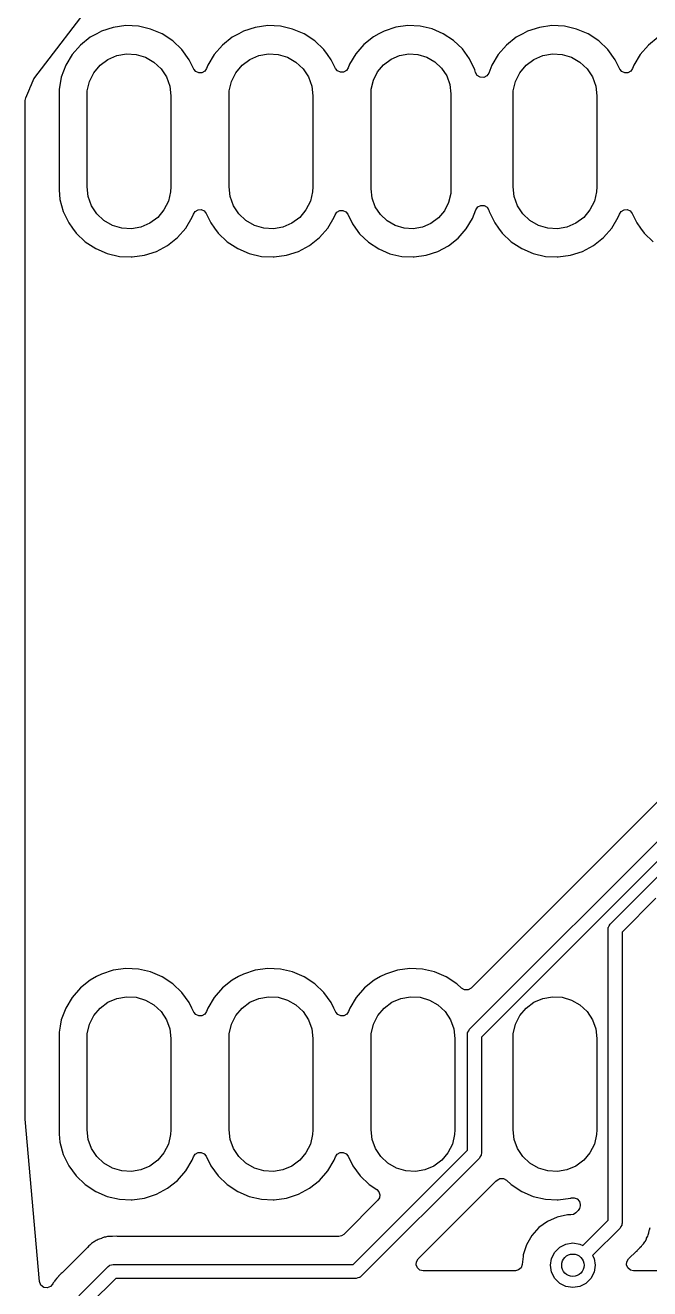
# Model space of a CAD drawing. Extents: x 51 to 201, y -153 to -28.
# Drawn here: x 50.98 to 62.15, y -68.82 to -46.21 of the extents above; entities that cross this region are included whole.
import ezdxf

# ---------------------------------------------------------------- set-up
doc = ezdxf.new("R2010")
doc.units = 0
doc.layers.add('BLACK', color=7, linetype='CONTINUOUS')

msp = doc.modelspace()

# ---------------------------------------------------------------- linework, layer by layer
at = {"layer": 'BLACK', "linetype": 'CONTINUOUS'}
for p, q in [((51.1306, -47.1679), (58.1062, -38.0462)), ((52.3365, -46.3155), (52.2532, -46.3603)), ((52.5506, -46.2459), (52.3365, -46.3155)), ((52.7737, -46.2157), (52.5506, -46.2459)), ((52.9985, -46.2258), (52.7737, -46.2157)), ((53.218, -46.2759), (52.9985, -46.2258)), ((53.425, -46.3644), (53.218, -46.2759)), ((54.8765, -46.3155), (54.7932, -46.3603)), ((55.0906, -46.2459), (54.8765, -46.3155)), ((55.3137, -46.2157), (55.0906, -46.2459)), ((55.5385, -46.2258), (55.3137, -46.2157)), ((55.758, -46.2759), (55.5385, -46.2258)), ((55.965, -46.3644), (55.758, -46.2759)), ((57.3953, -46.3128), (57.2995, -46.3644)), ((57.6034, -46.2452), (57.3953, -46.3128)), ((57.8202, -46.2158), (57.6034, -46.2452)), ((58.0388, -46.2256), (57.8202, -46.2158)), ((58.2521, -46.2743), (58.0388, -46.2256)), ((58.4533, -46.3603), (58.2521, -46.2743)), ((59.9565, -46.3155), (59.8732, -46.3603)), ((60.1706, -46.2459), (59.9565, -46.3155)), ((60.3937, -46.2157), (60.1706, -46.2459)), ((60.6185, -46.2258), (60.3937, -46.2157)), ((60.838, -46.2759), (60.6185, -46.2258)), ((61.045, -46.3644), (60.838, -46.2759)), ((51.9623, -46.5625), (51.8142, -46.732)), ((52.1383, -46.4221), (51.9623, -46.5625)), ((52.2532, -46.3603), (52.1383, -46.4221)), ((52.1383, -46.4221), (52.1383, -46.4221)), ((52.1383, -46.4221), (52.1383, -46.4221)), ((53.6128, -46.4884), (53.425, -46.3644)), ((53.7755, -46.6439), (53.6128, -46.4884)), ((53.6128, -46.4884), (53.6128, -46.4884)), ((53.6128, -46.4884), (53.6128, -46.4884)), ((54.5023, -46.5625), (54.3542, -46.732)), ((54.6783, -46.4221), (54.5023, -46.5625)), ((54.7932, -46.3603), (54.6783, -46.4221)), ((54.6783, -46.4221), (54.6783, -46.4221)), ((54.6783, -46.4221), (54.6783, -46.4221)), ((56.1528, -46.4884), (55.965, -46.3644)), ((56.3155, -46.6439), (56.1528, -46.4884)), ((56.1528, -46.4884), (56.1528, -46.4884)), ((56.1528, -46.4884), (56.1528, -46.4884)), ((57.0316, -46.5529), (56.8877, -46.7177)), ((57.2027, -46.4165), (57.0316, -46.5529)), ((57.2995, -46.3644), (57.2027, -46.4165)), ((57.2027, -46.4165), (57.2027, -46.4165)), ((57.2027, -46.4165), (57.2027, -46.4165)), ((58.6359, -46.4808), (58.4533, -46.3603)), ((58.7941, -46.632), (58.6359, -46.4808)), ((58.6359, -46.4808), (58.6359, -46.4808)), ((58.6359, -46.4808), (58.6359, -46.4808)), ((59.5823, -46.5625), (59.4342, -46.732)), ((59.7583, -46.4221), (59.5823, -46.5625)), ((59.8732, -46.3603), (59.7583, -46.4221)), ((59.7583, -46.4221), (59.7583, -46.4221)), ((59.7583, -46.4221), (59.7583, -46.4221)), ((61.2328, -46.4884), (61.045, -46.3644)), ((61.3955, -46.6439), (61.2328, -46.4884)), ((61.2328, -46.4884), (61.2328, -46.4884)), ((61.2328, -46.4884), (61.2328, -46.4884)), ((62.1223, -46.5625), (61.9742, -46.732)), ((62.2983, -46.4221), (62.1223, -46.5625)), ((51.8142, -46.732), (51.6988, -46.9252)), ((52.455, -46.8205), (52.6149, -46.7515)), ((52.6149, -46.7515), (52.7864, -46.7213)), ((52.7864, -46.7213), (52.9602, -46.7314)), ((52.9602, -46.7314), (53.1271, -46.7813)), ((53.1271, -46.7813), (53.2779, -46.8684)), ((53.9078, -46.826), (53.7755, -46.6439)), ((54.3542, -46.732), (54.2388, -46.9252)), ((54.995, -46.8205), (55.1549, -46.7515)), ((55.1549, -46.7515), (55.3264, -46.7213)), ((55.3264, -46.7213), (55.5002, -46.7314)), ((55.5002, -46.7314), (55.6671, -46.7813)), ((55.6671, -46.7813), (55.8179, -46.8684)), ((56.3795, -46.732), (56.3155, -46.6439)), ((56.4478, -46.826), (56.3795, -46.732)), ((56.8877, -46.7177), (56.7754, -46.9055)), ((57.5175, -46.8158), (57.6699, -46.75)), ((57.6699, -46.75), (57.8334, -46.7212)), ((57.8334, -46.7212), (57.9992, -46.7309)), ((57.9992, -46.7309), (58.1582, -46.7785)), ((58.1582, -46.7785), (58.302, -46.8615)), ((58.9227, -46.8091), (58.7941, -46.632)), ((59.4342, -46.732), (59.3188, -46.9252)), ((60.075, -46.8205), (60.2349, -46.7515)), ((60.2349, -46.7515), (60.4064, -46.7213)), ((60.4064, -46.7213), (60.5802, -46.7314)), ((60.5802, -46.7314), (60.7471, -46.7813)), ((60.7471, -46.7813), (60.8979, -46.8684)), ((61.5278, -46.826), (61.3955, -46.6439)), ((61.9742, -46.732), (61.8588, -46.9252)), ((51.6988, -46.9252), (51.6197, -47.136)), ((52.2034, -47.0579), (52.3153, -46.9245)), ((52.3153, -46.9245), (52.455, -46.8205)), ((53.2779, -46.8684), (53.4045, -46.9879)), ((53.4045, -46.9879), (53.5002, -47.1334)), ((53.9779, -46.9716), (53.9078, -46.826)), ((53.9889, -46.9943), (53.9779, -46.9716)), ((54.025, -47.0388), (53.9889, -46.9943)), ((54.2167, -46.9841), (54.1847, -47.0317)), ((54.2388, -46.9252), (54.2167, -46.9841)), ((54.7434, -47.0579), (54.8553, -46.9245)), ((54.8553, -46.9245), (54.995, -46.8205)), ((55.8179, -46.8684), (55.9445, -46.9879)), ((55.9445, -46.9879), (56.0402, -47.1334)), ((56.5228, -46.9818), (56.4478, -46.826)), ((56.559, -47.0263), (56.5228, -46.9818)), ((56.7186, -47.0191), (56.6686, -47.0472)), ((56.7506, -46.9716), (56.7186, -47.0191)), ((56.7754, -46.9055), (56.7506, -46.9716)), ((57.2776, -47.0421), (57.3843, -46.9149)), ((57.3843, -46.9149), (57.5175, -46.8158)), ((58.302, -46.8615), (58.4227, -46.9754)), ((58.4227, -46.9754), (58.5139, -47.1141)), ((59.0176, -47.0062), (58.9227, -46.8091)), ((59.0308, -47.0541), (59.0176, -47.0062)), ((59.3188, -46.9252), (59.2664, -47.0647)), ((59.8234, -47.0579), (59.9353, -46.9245)), ((59.9353, -46.9245), (60.075, -46.8205)), ((60.8979, -46.8684), (61.0245, -46.9879)), ((61.0245, -46.9879), (61.1202, -47.1334)), ((61.5979, -46.9716), (61.5278, -46.826)), ((61.6089, -46.9943), (61.5979, -46.9716)), ((61.645, -47.0388), (61.6089, -46.9943)), ((61.8367, -46.9841), (61.8047, -47.0317)), ((61.8588, -46.9252), (61.8367, -46.9841)), ((51.0661, -47.3127), (51.1145, -47.1958)), ((51.1145, -47.1958), (51.1306, -47.1679)), ((51.6197, -47.136), (51.5795, -47.3575)), ((52.0851, -47.3829), (52.1252, -47.2135)), ((52.1252, -47.2135), (52.2034, -47.0579)), ((53.5002, -47.1334), (53.5598, -47.297)), ((54.0774, -47.0623), (54.025, -47.0388)), ((54.1347, -47.0598), (54.0774, -47.0623)), ((54.1847, -47.0317), (54.1347, -47.0598)), ((54.6251, -47.3829), (54.6652, -47.2135)), ((54.6652, -47.2135), (54.7434, -47.0579)), ((56.0402, -47.1334), (56.0998, -47.297)), ((56.6113, -47.0498), (56.559, -47.0263)), ((56.6686, -47.0472), (56.6113, -47.0498)), ((57.1648, -47.352), (57.2031, -47.1905)), ((57.2031, -47.1905), (57.2776, -47.0421)), ((58.5139, -47.1141), (58.5707, -47.2701)), ((59.0615, -47.1076), (59.0308, -47.0541)), ((59.1142, -47.1397), (59.0615, -47.1076)), ((59.1758, -47.1425), (59.1142, -47.1397)), ((59.2311, -47.1152), (59.1758, -47.1425)), ((59.2664, -47.0647), (59.2311, -47.1152)), ((59.7051, -47.3829), (59.7452, -47.2135)), ((59.7452, -47.2135), (59.8234, -47.0579)), ((61.1202, -47.1334), (61.1798, -47.297)), ((61.6974, -47.0623), (61.645, -47.0388)), ((61.7547, -47.0598), (61.6974, -47.0623)), ((61.8047, -47.0317), (61.7547, -47.0598)), ((50.985, -47.5084), (51.0559, -47.3372)), ((51.0559, -47.3372), (51.0574, -47.3338)), ((51.0574, -47.3338), (51.0654, -47.316)), ((51.0654, -47.316), (51.0661, -47.3127)), ((51.5795, -47.3575), (51.5795, -49.1562)), ((52.08, -47.47), (52.0851, -47.3829)), ((52.08, -49.1), (52.08, -47.47)), ((53.5598, -47.297), (53.58, -47.47)), ((53.58, -47.47), (53.58, -49.1)), ((54.62, -47.47), (54.6251, -47.3829)), ((54.62, -49.1), (54.62, -47.47)), ((56.0998, -47.297), (56.12, -47.47)), ((56.12, -47.47), (56.12, -49.1)), ((57.16, -47.435), (57.1648, -47.352)), ((57.16, -49.135), (57.16, -47.435)), ((58.5707, -47.2701), (58.59, -47.435)), ((58.59, -47.435), (58.59, -49.135)), ((59.7, -47.47), (59.7051, -47.3829)), ((59.7, -49.1), (59.7, -47.47)), ((61.1798, -47.297), (61.2, -47.47)), ((61.2, -47.47), (61.2, -49.1)), ((50.9756, -47.5559), (50.985, -47.5084)), ((50.9756, -65.7685), (50.9756, -47.5559)), ((51.5795, -49.1562), (51.5946, -49.3242)), ((52.1002, -49.273), (52.08, -49.1)), ((52.1598, -49.4366), (52.1002, -49.273)), ((53.5749, -49.1871), (53.5348, -49.3565)), ((53.58, -49.1), (53.5749, -49.1871)), ((54.6402, -49.273), (54.62, -49.1)), ((54.6998, -49.4366), (54.6402, -49.273)), ((56.1149, -49.1871), (56.0748, -49.3565)), ((56.12, -49.1), (56.1149, -49.1871)), ((57.1793, -49.2999), (57.16, -49.135)), ((58.5852, -49.218), (58.5469, -49.3795)), ((58.59, -49.135), (58.5852, -49.218)), ((59.7202, -49.273), (59.7, -49.1)), ((59.7798, -49.4366), (59.7202, -49.273)), ((61.1949, -49.1871), (61.1548, -49.3565)), ((61.2, -49.1), (61.1949, -49.1871)), ((51.5946, -49.3242), (51.6545, -49.5412)), ((52.2555, -49.5821), (52.1598, -49.4366)), ((53.5348, -49.3565), (53.4566, -49.5121)), ((54.0653, -49.5102), (54.1226, -49.5077)), ((54.1226, -49.5077), (54.175, -49.5311)), ((54.7955, -49.5821), (54.6998, -49.4366)), ((56.0748, -49.3565), (55.9966, -49.5121)), ((57.2361, -49.4559), (57.1793, -49.2999)), ((57.3273, -49.5946), (57.2361, -49.4559)), ((58.5469, -49.3795), (58.4724, -49.5279)), ((59.0329, -49.509), (59.0683, -49.4585)), ((59.0683, -49.4585), (59.1236, -49.4312)), ((59.1236, -49.4312), (59.1852, -49.434)), ((59.1852, -49.434), (59.2379, -49.4661)), ((59.2379, -49.4661), (59.2685, -49.5196)), ((59.8755, -49.5821), (59.7798, -49.4366)), ((61.1548, -49.3565), (61.0766, -49.5121)), ((61.6853, -49.5102), (61.7426, -49.5077)), ((61.7426, -49.5077), (61.795, -49.5311)), ((51.6545, -49.5412), (51.7522, -49.744)), ((52.3821, -49.7016), (52.2555, -49.5821)), ((52.5329, -49.7887), (52.3821, -49.7016)), ((53.3447, -49.6455), (53.205, -49.7495)), ((53.4566, -49.5121), (53.3447, -49.6455)), ((53.8458, -49.838), (53.9612, -49.6448)), ((53.9612, -49.6448), (53.9833, -49.5859)), ((53.9833, -49.5859), (54.0153, -49.5383)), ((54.0153, -49.5383), (54.0653, -49.5102)), ((54.175, -49.5311), (54.2111, -49.5757)), ((54.2111, -49.5757), (54.2922, -49.744)), ((54.9221, -49.7016), (54.7955, -49.5821)), ((55.0729, -49.7887), (54.9221, -49.7016)), ((55.8847, -49.6455), (55.745, -49.7495)), ((55.9966, -49.5121), (55.8847, -49.6455)), ((56.3858, -49.838), (56.5012, -49.6448)), ((56.5012, -49.6448), (56.5176, -49.6011)), ((56.5176, -49.6011), (56.5496, -49.5535)), ((56.5496, -49.5535), (56.5996, -49.5254)), ((56.5996, -49.5254), (56.6569, -49.5228)), ((56.6569, -49.5228), (56.7093, -49.5463)), ((56.7093, -49.5463), (56.7454, -49.5908)), ((56.7454, -49.5908), (56.8273, -49.7609)), ((57.448, -49.7085), (57.3273, -49.5946)), ((57.5918, -49.7915), (57.448, -49.7085)), ((58.3657, -49.6551), (58.2325, -49.7542)), ((58.4724, -49.5279), (58.3657, -49.6551)), ((58.8623, -49.8523), (58.9746, -49.6645)), ((58.9746, -49.6645), (59.0329, -49.509)), ((59.2685, -49.5196), (59.2745, -49.5412)), ((59.2745, -49.5412), (59.3722, -49.744)), ((60.0021, -49.7016), (59.8755, -49.5821)), ((60.1529, -49.7887), (60.0021, -49.7016)), ((60.9647, -49.6455), (60.825, -49.7495)), ((61.0766, -49.5121), (60.9647, -49.6455)), ((61.4658, -49.838), (61.5812, -49.6448)), ((61.5812, -49.6448), (61.6033, -49.5859)), ((61.6033, -49.5859), (61.6353, -49.5383)), ((61.6353, -49.5383), (61.6853, -49.5102)), ((61.795, -49.5311), (61.8311, -49.5757)), ((61.8311, -49.5757), (61.9122, -49.744)), ((51.7522, -49.744), (51.8205, -49.838)), ((51.8205, -49.838), (51.8845, -49.9261)), ((51.8845, -49.9261), (52.0472, -50.0816)), ((52.6998, -49.8386), (52.5329, -49.7887)), ((52.8736, -49.8487), (52.6998, -49.8386)), ((53.0451, -49.8185), (52.8736, -49.8487)), ((53.205, -49.7495), (53.0451, -49.8185)), ((53.6977, -50.0075), (53.8458, -49.838)), ((54.2922, -49.744), (54.3605, -49.838)), ((54.3605, -49.838), (54.4245, -49.9261)), ((54.4245, -49.9261), (54.5872, -50.0816)), ((55.2398, -49.8386), (55.0729, -49.7887)), ((55.4136, -49.8487), (55.2398, -49.8386)), ((55.5851, -49.8185), (55.4136, -49.8487)), ((55.745, -49.7495), (55.5851, -49.8185)), ((56.2377, -50.0075), (56.3858, -49.838)), ((56.8273, -49.7609), (56.8833, -49.838)), ((56.8833, -49.838), (56.9559, -49.938)), ((56.9559, -49.938), (57.1141, -50.0892)), ((57.7508, -49.8391), (57.5918, -49.7915)), ((57.9166, -49.8488), (57.7508, -49.8391)), ((58.0801, -49.82), (57.9166, -49.8488)), ((58.2325, -49.7542), (58.0801, -49.82)), ((58.7184, -50.0171), (58.8623, -49.8523)), ((59.3722, -49.744), (59.4405, -49.838)), ((59.4405, -49.838), (59.5045, -49.9261)), ((59.5045, -49.9261), (59.6672, -50.0816)), ((60.3198, -49.8386), (60.1529, -49.7887)), ((60.4936, -49.8487), (60.3198, -49.8386)), ((60.6651, -49.8185), (60.4936, -49.8487)), ((60.825, -49.7495), (60.6651, -49.8185)), ((61.3177, -50.0075), (61.4658, -49.838)), ((61.9122, -49.744), (61.9805, -49.838)), ((61.9805, -49.838), (62.0445, -49.9261)), ((62.0445, -49.9261), (62.2072, -50.0816)), ((52.0472, -50.0816), (52.235, -50.2056)), ((53.3235, -50.2545), (53.5217, -50.1479)), ((53.5217, -50.1479), (53.6977, -50.0075)), ((54.5872, -50.0816), (54.775, -50.2056)), ((55.8635, -50.2545), (56.0617, -50.1479)), ((56.0617, -50.1479), (56.2377, -50.0075)), ((57.1141, -50.0892), (57.2967, -50.2097)), ((58.3547, -50.2572), (58.5473, -50.1535)), ((58.5473, -50.1535), (58.7184, -50.0171)), ((59.6672, -50.0816), (59.855, -50.2056)), ((60.9435, -50.2545), (61.1417, -50.1479)), ((61.1417, -50.1479), (61.3177, -50.0075)), ((52.235, -50.2056), (52.442, -50.2941)), ((52.442, -50.2941), (52.6615, -50.3442)), ((52.6615, -50.3442), (52.867, -50.3534)), ((52.867, -50.3534), (52.8863, -50.3543)), ((52.8863, -50.3543), (53.1094, -50.3241)), ((52.8863, -50.3543), (52.8863, -50.3543)), ((52.8863, -50.3543), (52.8863, -50.3543)), ((53.1094, -50.3241), (53.3235, -50.2545)), ((54.775, -50.2056), (54.982, -50.2941)), ((54.982, -50.2941), (55.2015, -50.3442)), ((55.2015, -50.3442), (55.407, -50.3534)), ((55.407, -50.3534), (55.4263, -50.3543)), ((55.4263, -50.3543), (55.6494, -50.3241)), ((55.4263, -50.3543), (55.4263, -50.3543)), ((55.4263, -50.3543), (55.4263, -50.3543)), ((55.6494, -50.3241), (55.8635, -50.2545)), ((57.2967, -50.2097), (57.4979, -50.2957)), ((57.4979, -50.2957), (57.7112, -50.3444)), ((57.7112, -50.3444), (57.911, -50.3533)), ((57.911, -50.3533), (57.9298, -50.3542)), ((57.9298, -50.3542), (58.1466, -50.3248)), ((57.9298, -50.3542), (57.9298, -50.3542)), ((57.9298, -50.3542), (57.9298, -50.3542)), ((58.1466, -50.3248), (58.3547, -50.2572)), ((59.855, -50.2056), (60.062, -50.2941)), ((60.062, -50.2941), (60.2815, -50.3442)), ((60.2815, -50.3442), (60.487, -50.3534)), ((60.487, -50.3534), (60.5063, -50.3543)), ((60.5063, -50.3543), (60.7294, -50.3241)), ((60.5063, -50.3543), (60.5063, -50.3543)), ((60.5063, -50.3543), (60.5063, -50.3543)), ((60.7294, -50.3241), (60.9435, -50.2545)), ((66.3282, -56.0569), (58.9493, -63.4359)), ((58.9216, -64.1713), (66.865, -56.2279)), ((67.0784, -56.3681), (59.135, -64.3115)), ((62.0797, -61.6497), (67.315, -56.4143)), ((61.4366, -62.2927), (62.0797, -61.6497)), ((62.0797, -61.6497), (62.0797, -61.6497)), ((62.2564, -61.8264), (61.65, -62.4329)), ((61.4, -62.3811), (61.4032, -62.359)), ((61.4, -67.5887), (61.4, -62.3811)), ((61.4029, -62.3545), (61.4042, -62.3521)), ((61.4032, -62.359), (61.4029, -62.3545)), ((61.4042, -62.3521), (61.4051, -62.3459)), ((61.4051, -62.3459), (61.4218, -62.3199)), ((61.4218, -62.3199), (61.4366, -62.2927)), ((61.65, -62.4329), (61.65, -67.6405)), ((52.1383, -63.2921), (51.9623, -63.4325)), ((52.2514, -63.2313), (52.1383, -63.2921)), ((52.1383, -63.2921), (52.1383, -63.2921)), ((52.1383, -63.2921), (52.1383, -63.2921)), ((52.3365, -63.1855), (52.2514, -63.2313)), ((52.5506, -63.1159), (52.3365, -63.1855)), ((52.7737, -63.0857), (52.5506, -63.1159)), ((52.9985, -63.0958), (52.7737, -63.0857)), ((53.218, -63.1459), (52.9985, -63.0958)), ((53.425, -63.2344), (53.218, -63.1459)), ((53.6128, -63.3584), (53.425, -63.2344)), ((54.6783, -63.2921), (54.5023, -63.4325)), ((54.7914, -63.2313), (54.6783, -63.2921)), ((54.6783, -63.2921), (54.6783, -63.2921)), ((54.6783, -63.2921), (54.6783, -63.2921)), ((54.8765, -63.1855), (54.7914, -63.2313)), ((55.0906, -63.1159), (54.8765, -63.1855)), ((55.3137, -63.0857), (55.0906, -63.1159)), ((55.5385, -63.0958), (55.3137, -63.0857)), ((55.758, -63.1459), (55.5385, -63.0958)), ((55.965, -63.2344), (55.758, -63.1459)), ((56.1528, -63.3584), (55.965, -63.2344)), ((57.2183, -63.2921), (57.0423, -63.4325)), ((57.3314, -63.2313), (57.2183, -63.2921)), ((57.2183, -63.2921), (57.2183, -63.2921)), ((57.2183, -63.2921), (57.2183, -63.2921)), ((57.4165, -63.1855), (57.3314, -63.2313)), ((57.6306, -63.1159), (57.4165, -63.1855)), ((57.8537, -63.0857), (57.6306, -63.1159)), ((58.0785, -63.0958), (57.8537, -63.0857)), ((58.298, -63.1459), (58.0785, -63.0958)), ((58.505, -63.2344), (58.298, -63.1459)), ((58.6928, -63.3584), (58.505, -63.2344)), ((51.9623, -63.4325), (51.8142, -63.602)), ((53.7755, -63.5139), (53.6128, -63.3584)), ((53.6128, -63.3584), (53.6128, -63.3584)), ((53.6128, -63.3584), (53.6128, -63.3584)), ((53.9078, -63.696), (53.7755, -63.5139)), ((54.5023, -63.4325), (54.3542, -63.602)), ((56.3155, -63.5139), (56.1528, -63.3584)), ((56.1528, -63.3584), (56.1528, -63.3584)), ((56.1528, -63.3584), (56.1528, -63.3584)), ((56.4478, -63.696), (56.3155, -63.5139)), ((57.0423, -63.4325), (56.8942, -63.602)), ((58.7759, -63.4378), (58.6928, -63.3584)), ((58.8313, -63.4684), (58.7759, -63.4378)), ((58.8946, -63.4677), (58.8313, -63.4684)), ((58.9493, -63.4359), (58.8946, -63.4677)), ((51.8142, -63.602), (51.6988, -63.7952)), ((52.3153, -63.7945), (52.455, -63.6905)), ((52.455, -63.6905), (52.6149, -63.6215)), ((52.6149, -63.6215), (52.7864, -63.5913)), ((52.7864, -63.5913), (52.9602, -63.6014)), ((52.9602, -63.6014), (53.1271, -63.6513)), ((53.1271, -63.6513), (53.2779, -63.7384)), ((53.2779, -63.7384), (53.4045, -63.8579)), ((53.9556, -63.7952), (53.9078, -63.696)), ((54.3542, -63.602), (54.2388, -63.7952)), ((54.8553, -63.7945), (54.995, -63.6905)), ((54.995, -63.6905), (55.1549, -63.6215)), ((55.1549, -63.6215), (55.3264, -63.5913)), ((55.3264, -63.5913), (55.5002, -63.6014)), ((55.5002, -63.6014), (55.6671, -63.6513)), ((55.6671, -63.6513), (55.8179, -63.7384)), ((55.8179, -63.7384), (55.9445, -63.8579)), ((56.4956, -63.7952), (56.4478, -63.696)), ((56.8942, -63.602), (56.7788, -63.7952)), ((57.3953, -63.7945), (57.535, -63.6905)), ((57.535, -63.6905), (57.6949, -63.6215)), ((57.6949, -63.6215), (57.8664, -63.5913)), ((57.8664, -63.5913), (58.0402, -63.6014)), ((58.0402, -63.6014), (58.2071, -63.6513)), ((58.2071, -63.6513), (58.3579, -63.7384)), ((58.3579, -63.7384), (58.4845, -63.8579)), ((59.9353, -63.7945), (60.075, -63.6905)), ((60.075, -63.6905), (60.2349, -63.6215)), ((60.2349, -63.6215), (60.4064, -63.5913)), ((60.4064, -63.5913), (60.5802, -63.6014)), ((60.5802, -63.6014), (60.7471, -63.6513)), ((60.7471, -63.6513), (60.8979, -63.7384)), ((60.8979, -63.7384), (61.0245, -63.8579)), ((51.6988, -63.7952), (51.6197, -64.006)), ((52.1252, -64.0835), (52.2034, -63.9279)), ((52.2034, -63.9279), (52.3153, -63.7945)), ((53.4045, -63.8579), (53.5002, -64.0034)), ((53.9889, -63.8643), (53.9556, -63.7952)), ((54.025, -63.9088), (53.9889, -63.8643)), ((54.0774, -63.9323), (54.025, -63.9088)), ((54.1347, -63.9298), (54.0774, -63.9323)), ((54.1847, -63.9017), (54.1347, -63.9298)), ((54.2167, -63.8541), (54.1847, -63.9017)), ((54.2388, -63.7952), (54.2167, -63.8541)), ((54.6652, -64.0835), (54.7434, -63.9279)), ((54.7434, -63.9279), (54.8553, -63.7945)), ((55.9445, -63.8579), (56.0402, -64.0034)), ((56.5289, -63.8643), (56.4956, -63.7952)), ((56.565, -63.9088), (56.5289, -63.8643)), ((56.6174, -63.9323), (56.565, -63.9088)), ((56.6747, -63.9298), (56.6174, -63.9323)), ((56.7247, -63.9017), (56.6747, -63.9298)), ((56.7567, -63.8541), (56.7247, -63.9017)), ((56.7788, -63.7952), (56.7567, -63.8541)), ((57.2052, -64.0835), (57.2834, -63.9279)), ((57.2834, -63.9279), (57.3953, -63.7945)), ((58.4845, -63.8579), (58.5802, -64.0034)), ((59.7452, -64.0835), (59.8234, -63.9279)), ((59.8234, -63.9279), (59.9353, -63.7945)), ((61.0245, -63.8579), (61.1202, -64.0034)), ((51.5998, -64.1158), (51.5795, -64.2275)), ((51.6197, -64.006), (51.5998, -64.1158)), ((52.0851, -64.2529), (52.1252, -64.0835)), ((53.5002, -64.0034), (53.5598, -64.167)), ((53.5598, -64.167), (53.58, -64.34)), ((54.6251, -64.2529), (54.6652, -64.0835)), ((56.0402, -64.0034), (56.0998, -64.167)), ((56.0998, -64.167), (56.12, -64.34)), ((57.1651, -64.2529), (57.2052, -64.0835)), ((58.5802, -64.0034), (58.6398, -64.167)), ((58.6398, -64.167), (58.66, -64.34)), ((58.8901, -64.2245), (58.9068, -64.1985)), ((58.9068, -64.1985), (58.9216, -64.1713)), ((59.7051, -64.2529), (59.7452, -64.0835)), ((61.1202, -64.0034), (61.1798, -64.167)), ((61.1798, -64.167), (61.2, -64.34)), ((51.5795, -64.2275), (51.5795, -66.0262)), ((52.08, -64.34), (52.0851, -64.2529)), ((52.08, -65.97), (52.08, -64.34)), ((53.58, -64.34), (53.58, -65.97)), ((54.62, -64.34), (54.6251, -64.2529)), ((54.62, -65.97), (54.62, -64.34)), ((56.12, -64.34), (56.12, -65.97)), ((57.16, -64.34), (57.1651, -64.2529)), ((57.16, -65.97), (57.16, -64.34)), ((58.66, -64.34), (58.66, -65.97)), ((58.885, -64.2597), (58.8882, -64.2376)), ((58.885, -66.3385), (58.885, -64.2597)), ((58.8879, -64.2331), (58.8892, -64.2308)), ((58.8882, -64.2376), (58.8879, -64.2331)), ((58.8892, -64.2308), (58.8901, -64.2245)), ((59.135, -64.3115), (59.135, -66.3903)), ((59.7, -64.34), (59.7051, -64.2529)), ((59.7, -65.97), (59.7, -64.34)), ((61.2, -64.34), (61.2, -65.97)), ((50.976, -65.7794), (50.9756, -65.7685)), ((51.2324, -68.6882), (50.976, -65.7794)), ((52.1002, -66.143), (52.08, -65.97)), ((53.58, -65.97), (53.5749, -66.0571)), ((54.6402, -66.143), (54.62, -65.97)), ((56.12, -65.97), (56.1149, -66.0571)), ((57.1802, -66.143), (57.16, -65.97)), ((58.66, -65.97), (58.6549, -66.0571)), ((59.7202, -66.143), (59.7, -65.97)), ((61.2, -65.97), (61.1949, -66.0571)), ((51.5795, -66.0262), (51.5818, -66.0522)), ((51.5818, -66.0522), (51.5946, -66.1942)), ((51.5946, -66.1942), (51.6545, -66.4112)), ((52.1598, -66.3066), (52.1002, -66.143)), ((53.5348, -66.2265), (53.4566, -66.3821)), ((53.5749, -66.0571), (53.5348, -66.2265)), ((54.6998, -66.3066), (54.6402, -66.143)), ((56.0748, -66.2265), (55.9966, -66.3821)), ((56.1149, -66.0571), (56.0748, -66.2265)), ((57.2398, -66.3066), (57.1802, -66.143)), ((58.6148, -66.2265), (58.5366, -66.3821)), ((58.6549, -66.0571), (58.6148, -66.2265)), ((59.7798, -66.3066), (59.7202, -66.143)), ((61.1548, -66.2265), (61.0766, -66.3821)), ((61.1949, -66.0571), (61.1548, -66.2265)), ((51.6545, -66.4112), (51.7522, -66.614)), ((52.2555, -66.4521), (52.1598, -66.3066)), ((52.3821, -66.5716), (52.2555, -66.4521)), ((53.4566, -66.3821), (53.3447, -66.5155)), ((53.9612, -66.5148), (53.9833, -66.4559)), ((53.9833, -66.4559), (54.0153, -66.4083)), ((54.0153, -66.4083), (54.0653, -66.3802)), ((54.0653, -66.3802), (54.1226, -66.3777)), ((54.1226, -66.3777), (54.175, -66.4012)), ((54.175, -66.4012), (54.2111, -66.4457)), ((54.2111, -66.4457), (54.2922, -66.614)), ((54.7955, -66.4521), (54.6998, -66.3066)), ((54.9221, -66.5716), (54.7955, -66.4521)), ((55.9966, -66.3821), (55.8847, -66.5155)), ((56.5012, -66.5148), (56.5233, -66.4559)), ((56.5233, -66.4559), (56.5553, -66.4083)), ((56.5553, -66.4083), (56.6053, -66.3802)), ((56.6053, -66.3802), (56.6626, -66.3777)), ((56.6626, -66.3777), (56.715, -66.4012)), ((56.715, -66.4012), (56.7511, -66.4457)), ((56.7511, -66.4457), (56.8322, -66.614)), ((56.8435, -68.38), (58.885, -66.3385)), ((57.3355, -66.4521), (57.2398, -66.3066)), ((57.4621, -66.5716), (57.3355, -66.4521)), ((58.5366, -66.3821), (58.4247, -66.5155)), ((59.1132, -66.4515), (59.0984, -66.4787)), ((59.1299, -66.4255), (59.1132, -66.4515)), ((59.1308, -66.4192), (59.1299, -66.4255)), ((59.1321, -66.4169), (59.1308, -66.4192)), ((59.135, -66.3903), (59.1318, -66.4124)), ((59.1318, -66.4124), (59.1321, -66.4169)), ((59.8755, -66.4521), (59.7798, -66.3066)), ((60.0021, -66.5716), (59.8755, -66.4521)), ((61.0766, -66.3821), (60.9647, -66.5155)), ((51.7522, -66.614), (51.8205, -66.708)), ((52.5329, -66.6587), (52.3821, -66.5716)), ((52.6998, -66.7086), (52.5329, -66.6587)), ((53.0451, -66.6885), (52.8736, -66.7187)), ((53.205, -66.6195), (53.0451, -66.6885)), ((53.3447, -66.5155), (53.205, -66.6195)), ((53.8458, -66.708), (53.9612, -66.5148)), ((54.2922, -66.614), (54.3605, -66.708)), ((55.0729, -66.6587), (54.9221, -66.5716)), ((55.2398, -66.7086), (55.0729, -66.6587)), ((55.5851, -66.6885), (55.4136, -66.7187)), ((55.745, -66.6195), (55.5851, -66.6885)), ((55.8847, -66.5155), (55.745, -66.6195)), ((56.3858, -66.708), (56.5012, -66.5148)), ((56.8322, -66.614), (56.9005, -66.708)), ((59.0984, -66.4787), (56.9837, -68.5934)), ((57.6129, -66.6587), (57.4621, -66.5716)), ((57.7798, -66.7086), (57.6129, -66.6587)), ((58.1251, -66.6885), (57.9536, -66.7187)), ((58.285, -66.6195), (58.1251, -66.6885)), ((58.4247, -66.5155), (58.285, -66.6195)), ((60.1529, -66.6587), (60.0021, -66.5716)), ((60.3198, -66.7086), (60.1529, -66.6587)), ((60.6651, -66.6885), (60.4936, -66.7187)), ((60.825, -66.6195), (60.6651, -66.6885)), ((60.9647, -66.5155), (60.825, -66.6195)), ((51.8205, -66.708), (51.8845, -66.7961)), ((51.8845, -66.7961), (52.0472, -66.9516)), ((52.8736, -66.7187), (52.6998, -66.7086)), ((53.5217, -67.0179), (53.6977, -66.8775)), ((53.6977, -66.8775), (53.8458, -66.708)), ((54.3605, -66.708), (54.4245, -66.7961)), ((54.4245, -66.7961), (54.5872, -66.9516)), ((55.4136, -66.7187), (55.2398, -66.7086)), ((56.0617, -67.0179), (56.2377, -66.8775)), ((56.2377, -66.8775), (56.3858, -66.708)), ((56.9005, -66.708), (56.9645, -66.7961)), ((56.9645, -66.7961), (57.1272, -66.9516)), ((57.9536, -66.7187), (57.7798, -66.7086)), ((58.3483, -67.9366), (59.3938, -66.8911)), ((59.3938, -66.8911), (59.415, -66.8741)), ((59.415, -66.8741), (59.4251, -66.8677)), ((59.4251, -66.8677), (59.4257, -66.8686)), ((59.4257, -66.8686), (59.4645, -66.8445)), ((59.4645, -66.8445), (59.529, -66.8428)), ((59.529, -66.8428), (59.5857, -66.8737)), ((59.5857, -66.8737), (59.6672, -66.9516)), ((60.4936, -66.7187), (60.3198, -66.7086)), ((52.0472, -66.9516), (52.235, -67.0756)), ((52.235, -67.0756), (52.442, -67.1641)), ((53.1094, -67.1941), (53.3235, -67.1245)), ((53.3235, -67.1245), (53.5217, -67.0179)), ((54.5872, -66.9516), (54.775, -67.0756)), ((54.775, -67.0756), (54.982, -67.1641)), ((55.6494, -67.1941), (55.8635, -67.1245)), ((55.8635, -67.1245), (56.0617, -67.0179)), ((57.1272, -66.9516), (57.2635, -67.0416)), ((57.2635, -67.0416), (57.3013, -67.0809)), ((57.3013, -67.0809), (57.3186, -67.1326)), ((57.3186, -67.1326), (57.312, -67.1867)), ((59.6672, -66.9516), (59.855, -67.0756)), ((59.855, -67.0756), (60.062, -67.1641)), ((52.442, -67.1641), (52.6615, -67.2142)), ((52.6615, -67.2142), (52.867, -67.2234)), ((52.867, -67.2234), (52.8863, -67.2243)), ((52.8863, -67.2243), (53.1094, -67.1941)), ((52.8863, -67.2243), (52.8863, -67.2243)), ((52.8863, -67.2243), (52.8863, -67.2243)), ((54.982, -67.1641), (55.2015, -67.2142)), ((55.2015, -67.2142), (55.407, -67.2234)), ((55.407, -67.2234), (55.4263, -67.2243)), ((55.4263, -67.2243), (55.6494, -67.1941)), ((55.4263, -67.2243), (55.4263, -67.2243)), ((55.4263, -67.2243), (55.4263, -67.2243)), ((57.2829, -67.2328), (56.6725, -67.8432)), ((57.312, -67.1867), (57.2829, -67.2328)), ((60.062, -67.1641), (60.2815, -67.2142)), ((60.2815, -67.2142), (60.487, -67.2234)), ((60.487, -67.2234), (60.5063, -67.2243)), ((60.5063, -67.2243), (60.7294, -67.1941)), ((60.5063, -67.2243), (60.5063, -67.2243)), ((60.5063, -67.2243), (60.5063, -67.2243)), ((60.7294, -67.1941), (60.735, -67.1923)), ((60.735, -67.1923), (60.7372, -67.1915)), ((60.7372, -67.1915), (60.7949, -67.187)), ((60.7949, -67.187), (60.8484, -67.2092)), ((60.8484, -67.2092), (60.886, -67.2532)), ((60.886, -67.2532), (60.8995, -67.3095)), ((60.8995, -67.33), (60.8901, -67.3775)), ((60.8995, -67.3095), (60.8995, -67.33)), ((60.4902, -67.5344), (60.3173, -67.6113)), ((60.6754, -67.495), (60.4902, -67.5344)), ((60.7345, -67.495), (60.6754, -67.495)), ((60.782, -67.4856), (60.7345, -67.495)), ((60.8222, -67.4587), (60.782, -67.4856)), ((60.8632, -67.4177), (60.8222, -67.4587)), ((60.8901, -67.3775), (60.8632, -67.4177)), ((60.9466, -68.0421), (61.4, -67.5887)), ((60.1641, -67.7226), (60.0375, -67.8633)), ((60.3173, -67.6113), (60.1641, -67.7226)), ((61.6134, -67.7289), (61.1234, -68.2189)), ((61.6282, -67.7017), (61.6134, -67.7289)), ((61.6449, -67.6757), (61.6282, -67.7017)), ((61.6458, -67.6695), (61.6449, -67.6757)), ((61.6471, -67.6671), (61.6458, -67.6695)), ((61.65, -67.6405), (61.6468, -67.6626)), ((61.6468, -67.6626), (61.6471, -67.6671)), ((62.1225, -67.8348), (62.1304, -67.8164)), ((62.1304, -67.8164), (62.1373, -67.7733)), ((62.1373, -67.7733), (62.1396, -67.7618)), ((62.1396, -67.7618), (62.1505, -67.7195)), ((52.1134, -68.0454), (52.0856, -68.0791)), ((52.1296, -68.0336), (52.1134, -68.0454)), ((52.1444, -68.021), (52.1296, -68.0336)), ((52.1586, -68.0068), (52.1444, -68.021)), ((52.1962, -67.9846), (52.1586, -68.0068)), ((52.2059, -67.9782), (52.1962, -67.9846)), ((52.2413, -67.9525), (52.2059, -67.9782)), ((52.2599, -67.9451), (52.2413, -67.9525)), ((52.2774, -67.9366), (52.2599, -67.9451)), ((52.2946, -67.9264), (52.2774, -67.9366)), ((52.3366, -67.9142), (52.2946, -67.9264)), ((52.3476, -67.9104), (52.3366, -67.9142)), ((52.3882, -67.8943), (52.3476, -67.9104)), ((52.4081, -67.8918), (52.3882, -67.8943)), ((52.4271, -67.8879), (52.4081, -67.8918)), ((52.4464, -67.8823), (52.4271, -67.8879)), ((52.49, -67.8809), (52.4464, -67.8823)), ((52.5017, -67.88), (52.49, -67.8809)), ((52.5056, -67.8795), (52.5017, -67.88)), ((52.5333, -67.8795), (52.5056, -67.8795)), ((52.5371, -67.8794), (52.5333, -67.8795)), ((52.6072, -67.8772), (52.5371, -67.8794)), ((52.6277, -67.8795), (52.6072, -67.8772)), ((56.5848, -67.8795), (52.6277, -67.8795)), ((56.6323, -67.8701), (56.5848, -67.8795)), ((56.6725, -67.8432), (56.6323, -67.8701)), ((58.0021, -68.2828), (58.3483, -67.9366)), ((59.9428, -68.0272), (59.8843, -68.2072)), ((60.0375, -67.8633), (59.9428, -68.0272)), ((60.5349, -68.0719), (60.6464, -68.0151)), ((60.6464, -68.0151), (60.77, -67.9955)), ((60.77, -67.9955), (60.8936, -68.0151)), ((60.8936, -68.0151), (60.9466, -68.0421)), ((61.9976, -68.0518), (62.0052, -68.0429)), ((62.0052, -68.0429), (62.0351, -68.0111)), ((62.0351, -68.0111), (62.0447, -67.9935)), ((62.0447, -67.9935), (62.0554, -67.9773)), ((62.0554, -67.9773), (62.0677, -67.9614)), ((62.0677, -67.9614), (62.085, -67.9214)), ((62.085, -67.9214), (62.0902, -67.9109)), ((62.0902, -67.9109), (62.1112, -67.8726)), ((62.1112, -67.8726), (62.1162, -67.8532)), ((62.1162, -67.8532), (62.1225, -67.8348)), ((52.0777, -68.0877), (51.6362, -68.5292)), ((52.0856, -68.0791), (52.0777, -68.0877)), ((59.8812, -68.2371), (59.8658, -68.3835)), ((59.8843, -68.2072), (59.8812, -68.2371)), ((60.3896, -68.2719), (60.4464, -68.1604)), ((60.4464, -68.1604), (60.5349, -68.0719)), ((61.1234, -68.2189), (61.1504, -68.2719)), ((61.7673, -68.2828), (61.9088, -68.1413)), ((61.9088, -68.1413), (61.9249, -68.1284)), ((61.9249, -68.1284), (61.9269, -68.1263)), ((61.9269, -68.1263), (61.9729, -68.0772)), ((61.9269, -68.1263), (61.9269, -68.1263)), ((61.9729, -68.0772), (61.9756, -68.0745)), ((61.9756, -68.0745), (61.9951, -68.055)), ((61.9951, -68.055), (61.9976, -68.0518)), ((51.9316, -68.9416), (52.4566, -68.4166)), ((52.4566, -68.4166), (52.4745, -68.4032)), ((52.4745, -68.4032), (52.4774, -68.3998)), ((52.4774, -68.3998), (52.48, -68.3991)), ((52.48, -68.3991), (52.4851, -68.3953)), ((52.4851, -68.3953), (52.5153, -68.3887)), ((52.5153, -68.3887), (52.545, -68.38)), ((52.545, -68.38), (56.8435, -68.38)), ((57.9673, -68.3899), (57.9718, -68.3322)), ((57.9894, -68.4434), (57.9673, -68.3899)), ((57.9718, -68.3322), (58.0021, -68.2828)), ((58.0334, -68.481), (57.9894, -68.4434)), ((58.0897, -68.4945), (58.0334, -68.481)), ((59.7425, -68.4945), (58.0897, -68.4945)), ((59.8007, -68.48), (59.7425, -68.4945)), ((59.8453, -68.4398), (59.8007, -68.48)), ((59.8658, -68.3835), (59.8453, -68.4398)), ((60.37, -68.3955), (60.3896, -68.2719)), ((60.3896, -68.5191), (60.37, -68.3955)), ((61.1504, -68.2719), (61.17, -68.3955)), ((61.17, -68.3955), (61.1504, -68.5191)), ((61.7325, -68.3899), (61.737, -68.3322)), ((61.7546, -68.4434), (61.7325, -68.3899)), ((61.737, -68.3322), (61.7673, -68.2828)), ((61.7987, -68.481), (61.7546, -68.4434)), ((61.855, -68.4945), (61.7987, -68.481)), ((62.7633, -68.4945), (61.855, -68.4945)), ((51.2548, -68.7491), (51.2324, -68.6882)), ((51.4773, -68.7091), (51.4698, -68.7266)), ((51.4896, -68.6932), (51.4773, -68.7091)), ((51.5003, -68.677), (51.4896, -68.6932)), ((51.5099, -68.6594), (51.5003, -68.677)), ((51.5398, -68.6276), (51.5099, -68.6594)), ((51.5474, -68.6187), (51.5398, -68.6276)), ((51.5499, -68.6155), (51.5474, -68.6187)), ((51.5694, -68.596), (51.5499, -68.6155)), ((51.5721, -68.5932), (51.5694, -68.596)), ((51.6201, -68.5421), (51.5721, -68.5932)), ((51.6362, -68.5292), (51.6201, -68.5421)), ((52.5968, -68.63), (52.145, -69.0818)), ((56.8953, -68.63), (52.5968, -68.63)), ((56.925, -68.6213), (56.8953, -68.63)), ((56.9552, -68.6147), (56.925, -68.6213)), ((56.9602, -68.6109), (56.9552, -68.6147)), ((56.9629, -68.6102), (56.9602, -68.6109)), ((56.9658, -68.6068), (56.9629, -68.6102)), ((56.9837, -68.5934), (56.9658, -68.6068)), ((60.4464, -68.6306), (60.3896, -68.5191)), ((60.5349, -68.7191), (60.4464, -68.6306)), ((60.6464, -68.7759), (60.5349, -68.7191)), ((61.0051, -68.7191), (60.8936, -68.7759)), ((61.0936, -68.6306), (61.0051, -68.7191)), ((61.1504, -68.5191), (61.0936, -68.6306)), ((51.3048, -68.7903), (51.2548, -68.7491)), ((51.3689, -68.8006), (51.3048, -68.7903)), ((51.4293, -68.7773), (51.3689, -68.8006)), ((51.4698, -68.7266), (51.4293, -68.7773)), ((60.77, -68.7955), (60.6464, -68.7759)), ((60.8936, -68.7759), (60.77, -68.7955))]:
    msp.add_line(p, q, dxfattribs=at)
at = {"layer": 'BLACK'}
msp.add_circle((60.77, -68.3955), 0.2, dxfattribs=at)

doc.saveas('drawing.dxf')
